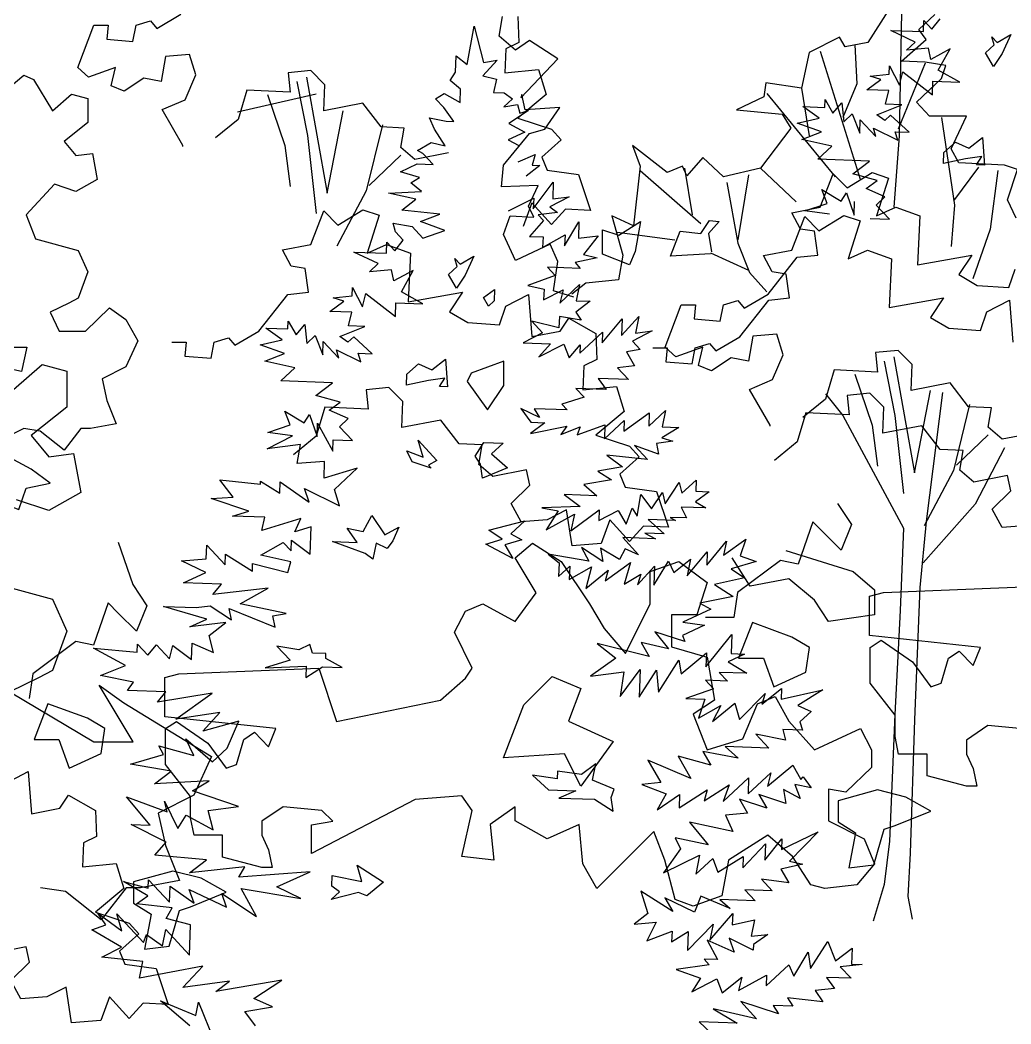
# Model space of a CAD drawing. Header units: inches. Extents: x -11 to 128, y 7 to 56.
# Drawn here: x 41.0493 to 41.482, y 22.077 to 22.5157 of the extents above; entities that cross this region are included whole.
import ezdxf

# ---------------------------------------------------------------- set-up
doc = ezdxf.new("R2010")
doc.units = ezdxf.units.IN
doc.header["$MEASUREMENT"] = 0
doc.layers.add('CAY', color=94, linetype='Continuous')
doc.layers.add('CAY-3', color=61, linetype='Continuous')
picture_1 = doc.add_image_def('image1.jpg', size_in_pixel=(1680, 1093))

# ---------------------------------------------------------------- blocks, each defined once
blk = doc.blocks.new('A$C76451831')
at = {"layer": 'CAY'}
for p, q in [((5098.75, 1092.12), (5112.46, 1096.33)), ((5112.46, 1096.33), (5118.79, 1088.95)), ((5118.79, 1088.95), (5142, 1102.66)), ((5470, 1100.55), (5471.06, 1075.24)), ((5864.52, 1085.8), (5864.9, 1096.67)), ((5864.9, 1096.67), (5872.76, 1088.23)), ((5872.76, 1088.23), (5880.82, 1098.38)), ((5057.62, 1092.12), (5071.33, 1092.12)), ((5071.33, 1092.12), (5070.28, 1078.4)), ((5095.59, 1076.3), (5098.75, 1092.12)), ((5420.6, 1053.63), (5427.34, 1091.02)), ((5427.34, 1091.02), (5436.53, 1055.8)), ((5856.47, 1075.66), (5832.84, 1086.91)), ((5832.84, 1086.91), (5864.52, 1085.8)), ((5070.28, 1078.4), (5095.59, 1076.3)), ((5471.06, 1075.24), (5458.4, 1068.91)), ((5848.03, 1067.79), (5856.47, 1075.66)), ((5458.4, 1068.91), (5457.35, 1045.71)), ((5869.4, 1069.76), (5848.03, 1067.79)), ((5871.74, 1058.8), (5869.4, 1069.76)), ((5890.67, 1069.02), (5871.74, 1058.8)), ((5879.07, 1048.12), (5890.67, 1069.02)), ((5409.47, 1046.31), (5410.02, 1062.16)), ((5410.02, 1062.16), (5420.6, 1053.63)), ((5449.75, 1058.05), (5436.08, 1042.67)), ((5436.53, 1055.8), (5449.75, 1058.05)), ((5268.56, 1047.82), (5246.41, 1045.71)), ((5246.41, 1045.71), (5248.52, 1026.72)), ((5282.27, 1034.11), (5268.56, 1047.82)), ((5404.2, 1038.34), (5409.47, 1046.31)), ((5457.35, 1045.71), (5490.04, 1048.87)), ((5490.04, 1048.87), (5497.42, 1024.62)), ((5831.36, 1044.35), (5831.64, 1052.5)), ((5831.64, 1052.5), (5841.4, 1033.57)), ((5841.4, 1033.57), (5844.58, 1046.6)), ((5844.58, 1046.6), (5873.25, 1024.3)), ((5899.96, 1036.51), (5879.07, 1048.12)), ((4973.18, 1029.62), (4989.3, 1043.38)), ((4989.3, 1043.38), (4998.73, 1039.05)), ((4998.73, 1039.05), (5017.21, 1008.77)), ((5414.33, 1029.82), (5404.2, 1038.34)), ((5436.08, 1042.67), (5449.11, 1039.49)), ((5449.11, 1039.49), (5446.38, 1026.44)), ((5809.53, 1029.24), (5823.02, 1039.2)), ((5812.7, 1042.28), (5831.36, 1044.35)), ((5823.02, 1039.2), (5812.7, 1042.28)), ((5873.25, 1024.3), (5873.71, 1037.43)), ((5873.71, 1037.43), (5899.96, 1036.51)), ((5206.33, 1028.83), (5197.89, 1000.36)), ((5248.52, 1026.72), (5206.33, 1028.83)), ((5281.21, 1008.8), (5282.27, 1034.11)), ((5413.87, 1016.69), (5414.33, 1029.82)), ((5446.38, 1026.44), (5456.79, 1026.07)), ((5456.79, 1026.07), (5464.75, 1020.36)), ((5830.8, 1028.5), (5809.53, 1029.24)), ((5827.61, 1015.01), (5830.8, 1028.5)), ((5017.21, 1008.77), (5035.68, 1024.9)), ((5035.68, 1024.9), (5051.8, 1020.57)), ((5051.8, 1020.57), (5051.8, 997.37)), ((5273.84, 1025.02), (5197.19, 1007.32)), ((5389.98, 1020.25), (5398.31, 1025.4)), ((5397.84, 1011.81), (5389.98, 1020.25)), ((5398.31, 1025.4), (5413.87, 1016.69)), ((5464.75, 1020.36), (5456.32, 1012.49)), ((5497.42, 1024.62), (5470, 1001.41)), ((5768.6, 1012.08), (5768.87, 1019.78)), ((5768.87, 1019.78), (5776.56, 1006.37)), ((5776.56, 1006.37), (5785.07, 1016.5)), ((5785.07, 1016.5), (5787.13, 997.84)), ((5319.18, 1016.18), (5281.21, 1008.8)), ((5337.11, 992.97), (5319.18, 1016.18)), ((5407.79, 998.32), (5397.84, 1011.81)), ((5456.32, 1012.49), (5469.54, 1014.75)), ((5480.21, 1008.94), (5461.2, 996.45)), ((5469.54, 1014.75), (5471.97, 1006.5)), ((5471.97, 1006.5), (5480.21, 1008.94)), ((5747.33, 1012.83), (5768.6, 1012.08)), ((5763.24, 1001.39), (5747.33, 1012.83)), ((5819.1, 1004.88), (5843.45, 1014.46)), ((5843.45, 1014.46), (5827.61, 1015.01)), ((5051.8, 997.37), (5028.61, 978.89)), ((5197.89, 1000.36), (5175.75, 982.43)), ((5388.95, 990.82), (5383.9, 1001.87)), ((5383.9, 1001.87), (5400.1, 998.59)), ((5400.1, 998.59), (5407.79, 998.32)), ((5470, 1001.41), (5502.7, 990.87)), ((5741.78, 996.7), (5763.24, 1001.39)), ((5787.13, 997.84), (5795.11, 1005.72)), ((5795.11, 1005.72), (5802.61, 986.87)), ((5802.61, 986.87), (5803.07, 1000)), ((5803.07, 1000), (5818.36, 983.6)), ((5827.06, 999.16), (5819.1, 1004.88)), ((5832.68, 1004.41), (5827.06, 999.16)), ((5850.68, 987.91), (5832.68, 1004.41)), ((5359.26, 991.92), (5337.11, 992.97)), ((5356.1, 972.94), (5359.26, 991.92)), ((5399.26, 974.59), (5388.95, 990.82)), ((5476.75, 987.75), (5460.64, 980.61)), ((5461.2, 996.45), (5476.75, 987.75)), ((5502.7, 990.87), (5512.19, 980.32)), ((5765.5, 988.16), (5741.78, 996.7)), ((5746.21, 980.68), (5765.5, 988.16)), ((5818.36, 983.6), (5815.93, 991.84)), ((5815.93, 991.84), (5839.54, 980.14)), ((5839.54, 980.14), (5837.1, 988.38)), ((5837.1, 988.38), (5850.68, 987.91)), ((5028.61, 978.89), (5040.01, 965.12)), ((5372.37, 970.09), (5385.78, 977.78)), ((5385.78, 977.78), (5399.26, 974.59)), ((5460.64, 980.61), (5470.86, 974.81)), ((5512.19, 980.32), (5493.21, 963.44)), ((5775.43, 974.22), (5746.21, 980.68)), ((5369.81, 961.33), (5356.1, 972.94)), ((5402.5, 967.66), (5369.81, 961.33)), ((5377.7, 967.18), (5372.37, 970.09)), ((5761.85, 961.55), (5775.43, 974.22)), ((5040.01, 965.12), (5056.12, 967.09)), ((5056.12, 967.09), (5060.84, 941.92)), ((5387.75, 956.41), (5377.7, 967.18)), ((5470.31, 958.96), (5486.87, 966.09)), ((5486.87, 966.09), (5483.79, 955.77)), ((5493.21, 963.44), (5498.48, 950.79)), ((5812.09, 959.79), (5761.85, 961.55)), ((5795.79, 947.21), (5812.09, 959.79)), ((5355.78, 949.36), (5371.91, 956.96)), ((5374.16, 943.73), (5355.78, 949.36)), ((5371.91, 956.96), (5387.75, 956.41)), ((5491.49, 955.5), (5477.98, 945.09)), ((5483.79, 955.77), (5491.49, 955.5)), ((5498.48, 950.79), (5529.07, 946.57)), ((5060.84, 941.92), (5040.01, 930.13)), ((5365.83, 938.58), (5374.16, 943.73)), ((5376.41, 930.06), (5365.83, 938.58)), ((5485.02, 913.12), (5504.51, 939.18)), ((5504.51, 939.18), (5503.94, 922.88)), ((5529.07, 946.57), (5540.67, 911.76)), ((5819.59, 940.94), (5795.79, 947.21)), ((5808.89, 933.16), (5819.59, 940.94)), ((5019.17, 937.2), (4991.66, 907.32)), ((5040.01, 930.13), (5019.17, 937.2)), ((5344.18, 928.46), (5376.41, 930.06)), ((5370.71, 922.55), (5344.18, 928.46)), ((5770.77, 918.62), (5765.8, 931.94)), ((5765.8, 931.94), (5784.45, 920.86)), ((5784.45, 920.86), (5789.71, 928.84)), ((5789.71, 928.84), (5797.11, 907.27)), ((5827.18, 924.81), (5808.89, 933.16)), ((5357.2, 912.14), (5370.71, 922.55)), ((5460.94, 911.24), (5485.39, 923.53)), ((5483.71, 919.15), (5475.28, 895.94)), ((5502.7, 898.05), (5483.71, 919.15)), ((5485.39, 923.53), (5485.02, 913.12)), ((5519.88, 925.04), (5500.96, 915.28)), ((5503.94, 922.88), (5519.88, 925.04)), ((5749.22, 911.21), (5770.77, 918.62)), ((5797.11, 907.27), (5797.57, 920.4)), ((5818.75, 916.95), (5827.18, 924.81)), ((5394.22, 908.13), (5357.2, 912.14)), ((5508.46, 909.58), (5489.81, 907.51)), ((5500.96, 915.28), (5508.46, 909.58)), ((5516.41, 912.82), (5502.7, 898.05)), ((5540.67, 911.76), (5516.41, 912.82)), ((5773.13, 908.11), (5749.22, 911.21)), ((5831.42, 903.36), (5818.75, 916.95)), ((4991.66, 907.32), (5000.7, 884.12)), ((5351.03, 891.05), (5348.6, 899.29)), ((5348.6, 899.29), (5367.06, 895.93)), ((5375.39, 901.08), (5394.22, 908.13)), ((5399.1, 892.09), (5375.39, 901.08)), ((5495.05, 901.89), (5481.37, 886.5)), ((5489.81, 907.51), (5495.05, 901.89)), ((5515.49, 877.14), (5529.45, 900.68)), ((5529.45, 900.68), (5528.9, 884.84)), ((5812.86, 904), (5831.42, 903.36)), ((5358.44, 882.63), (5351.03, 891.05)), ((5367.06, 895.93), (5377.54, 884.68)), ((5377.54, 884.68), (5399.1, 892.09)), ((5000.7, 884.12), (5042.37, 872.71)), ((5342.14, 870.05), (5342.52, 880.92)), ((5342.52, 880.92), (5350.38, 872.48)), ((5350.38, 872.48), (5358.44, 882.63)), ((5481.37, 886.5), (5494.5, 886.04)), ((5494.14, 875.62), (5515.87, 888.01)), ((5494.5, 886.04), (5494.14, 875.62)), ((5515.87, 888.01), (5515.49, 877.14)), ((5528.9, 884.84), (5548, 886.89)), ((5548, 886.89), (5533.78, 868.8)), ((5042.37, 872.71), (5051.8, 851.87)), ((5310.45, 871.16), (5342.14, 870.05)), ((5334.08, 859.91), (5310.45, 871.16)), ((5547.26, 865.61), (5525.8, 860.92)), ((5525.8, 860.92), (5530.59, 855.31)), ((5533.78, 868.8), (5547.26, 865.61)), ((5051.8, 851.87), (5042.37, 826.31)), ((5325.65, 852.04), (5334.08, 859.91)), ((5347.01, 854.01), (5325.65, 852.04)), ((5349.35, 843.05), (5347.01, 854.01)), ((5368.29, 853.27), (5349.35, 843.05)), ((5356.68, 832.37), (5368.29, 853.27)), ((5498.9, 856.42), (5506.33, 848.45)), ((5530.59, 855.31), (5498.9, 856.42)), ((5506.33, 848.45), (5479.7, 838.5)), ((5308.97, 828.6), (5309.25, 836.75)), ((5309.25, 836.75), (5319.01, 817.82)), ((5319.01, 817.82), (5322.19, 830.85)), ((5322.19, 830.85), (5350.86, 808.55)), ((5377.57, 820.76), (5356.68, 832.37)), ((5479.7, 838.5), (5495.44, 835.23)), ((5495.44, 835.23), (5495.08, 824.82)), ((5495.08, 824.82), (5514, 834.58)), ((5510.83, 821.55), (5530.03, 839.46)), ((5514, 834.58), (5510.83, 821.55)), ((5530.03, 839.46), (5526.76, 823.71)), ((5033.32, 821.59), (5014.85, 812.55)), ((5042.37, 826.31), (5033.32, 821.59)), ((5287.14, 813.49), (5300.63, 823.45)), ((5290.32, 826.53), (5308.97, 828.6)), ((5300.63, 823.45), (5290.32, 826.53)), ((5350.86, 808.55), (5351.32, 821.68)), ((5351.32, 821.68), (5377.57, 820.76)), ((5540.34, 823.24), (5526.38, 812.84)), ((5526.76, 823.71), (5540.34, 823.24)), ((5014.85, 812.55), (5023.89, 794.06)), ((5049.44, 794.06), (5072.63, 816.87)), ((5072.63, 816.87), (5088.75, 805.47)), ((5308.42, 812.75), (5287.14, 813.49)), ((5305.23, 799.26), (5308.42, 812.75)), ((5526.38, 812.84), (5531.55, 804.96)), ((5088.75, 805.47), (5100.15, 784.63)), ((5246.21, 796.33), (5246.48, 804.03)), ((5246.48, 804.03), (5254.17, 790.62)), ((5509.99, 797.55), (5483.48, 803.92)), ((5483.48, 803.92), (5493.96, 792.67)), ((5510.37, 808.42), (5509.99, 797.55)), ((5531.55, 804.96), (5510.37, 808.42)), ((5552.08, 782.93), (5571.47, 806.28)), ((5570.9, 789.98), (5587.86, 808.43)), ((5571.47, 806.28), (5570.9, 789.98)), ((5587.86, 808.43), (5584.57, 792.23)), ((5023.89, 794.06), (5049.44, 794.06)), ((5240.86, 785.64), (5224.94, 797.08)), ((5224.94, 797.08), (5246.21, 796.33)), ((5254.17, 790.62), (5262.68, 800.75)), ((5262.68, 800.75), (5264.75, 782.09)), ((5296.71, 789.13), (5321.07, 798.71)), ((5321.07, 798.71), (5305.23, 799.26)), ((5493.96, 792.67), (5475.04, 782.9)), ((5530.42, 772.81), (5552.44, 793.35)), ((5552.44, 793.35), (5552.08, 782.93)), ((5600.51, 794.39), (5581.59, 784.62)), ((5584.57, 792.23), (5600.51, 794.39)), ((5100.15, 784.63), (5088.75, 759.46)), ((5219.39, 780.95), (5240.86, 785.64)), ((5264.75, 782.09), (5272.73, 789.97)), ((5272.73, 789.97), (5280.23, 771.12)), ((5280.23, 771.12), (5280.68, 784.25)), ((5280.68, 784.25), (5295.97, 767.85)), ((5304.67, 783.41), (5296.71, 789.13)), ((5310.29, 788.66), (5304.67, 783.41)), ((5328.3, 772.16), (5310.29, 788.66)), ((5475.04, 782.9), (5501.74, 781.97)), ((5501.74, 781.97), (5490.42, 769.22)), ((5581.59, 784.62), (5589, 776.2)), ((5243.11, 772.42), (5219.39, 780.95)), ((5223.82, 764.93), (5243.11, 772.42)), ((5295.97, 767.85), (5293.54, 776.09)), ((5293.54, 776.09), (5317.15, 764.39)), ((5314.72, 772.64), (5328.3, 772.16)), ((5317.15, 764.39), (5314.72, 772.64)), ((5490.42, 769.22), (5514.87, 781.51)), ((5514.87, 781.51), (5519.84, 768.19)), ((5519.84, 768.19), (5530.71, 780.96)), ((5530.71, 780.96), (5530.42, 772.81)), ((5589, 776.2), (5575.78, 773.95)), ((5575.78, 773.95), (5583.47, 760.53)), ((5253.05, 758.47), (5223.82, 764.93)), ((4979.41, 737.48), (5007.12, 761.66)), ((5007.12, 761.66), (5031.3, 755.18)), ((5031.3, 755.18), (5031.3, 720.37)), ((5088.75, 759.46), (5065.56, 747.66)), ((5239.46, 745.8), (5253.05, 758.47)), ((5583.47, 760.53), (5567.08, 758.38)), ((5567.08, 758.38), (5577.56, 747.14)), ((5065.56, 747.66), (5070.27, 726.82)), ((5289.7, 744.04), (5239.46, 745.8)), ((5273.4, 731.46), (5289.7, 744.04)), ((5577.56, 747.14), (5548.14, 748.16)), ((5548.14, 748.16), (5555.93, 737.47)), ((5526.51, 738.49), (5534.37, 730.06)), ((5555.93, 737.47), (5526.51, 738.49)), ((5070.27, 726.82), (5079.31, 704.01)), ((5297.2, 725.19), (5273.4, 731.46)), ((5286.51, 717.41), (5297.2, 725.19)), ((5534.37, 730.06), (5512.83, 723.1)), ((5031.3, 720.37), (4996.51, 692.65)), ((5248.39, 702.87), (5243.42, 716.19)), ((5243.42, 716.19), (5262.06, 705.11)), ((5304.79, 709.06), (5286.51, 717.41)), ((5472.81, 719.06), (5482.76, 705.57)), ((5491.08, 710.26), (5472.81, 719.06)), ((5518.07, 717.48), (5485.93, 718.6)), ((5485.93, 718.6), (5491.08, 710.26)), ((5512.83, 723.1), (5518.07, 717.48)), ((5573.09, 696.97), (5597.73, 714.7)), ((5597.27, 701.57), (5613.66, 716.86)), ((5597.73, 714.7), (5597.27, 701.57)), ((5613.66, 716.86), (5610.39, 701.11)), ((5079.31, 704.01), (5054.16, 699.29)), ((5262.06, 705.11), (5267.32, 713.09)), ((5267.32, 713.09), (5274.73, 691.52)), ((5274.73, 691.52), (5275.19, 704.66)), ((5275.19, 704.66), (5290.09, 677.39)), ((5296.36, 701.2), (5304.79, 709.06)), ((5496.34, 705.09), (5482.38, 694.7)), ((5482.76, 705.57), (5496.34, 705.09)), ((5554.25, 689.47), (5573.45, 707.39)), ((5573.45, 707.39), (5573.09, 696.97)), ((4989.3, 699.29), (4952.35, 680.81)), ((5005.42, 696.93), (4989.3, 699.29)), ((5028.61, 678.45), (5005.42, 696.93)), ((5044.72, 699.29), (5028.61, 678.45)), ((5054.16, 699.29), (5044.72, 699.29)), ((5226.83, 695.46), (5248.39, 702.87)), ((5250.74, 692.36), (5226.83, 695.46)), ((5309.03, 687.61), (5296.36, 701.2)), ((5482.38, 694.7), (5517.52, 701.63)), ((5517.52, 701.63), (5511.8, 693.67)), ((5511.8, 693.67), (5530.64, 701.17)), ((5527.64, 693.12), (5554.72, 703.05)), ((5530.64, 701.17), (5527.64, 693.12)), ((5554.72, 703.05), (5554.25, 689.47)), ((5626.69, 700.54), (5610.01, 690.24)), ((5610.39, 701.11), (5626.69, 700.54)), ((4996.51, 692.65), (5013.61, 672.01)), ((5226.28, 679.62), (5250.74, 692.36)), ((5290.09, 677.39), (5290.47, 688.25)), ((5290.47, 688.25), (5309.03, 687.61)), ((5620.78, 687.15), (5604.85, 684.98)), ((5604.85, 684.98), (5606.74, 674.49)), ((5610.01, 690.24), (5620.78, 687.15)), ((5013.61, 672.01), (5037.78, 674.95)), ((5037.78, 674.95), (5044.86, 637.2)), ((5258.6, 683.93), (5226.28, 679.62)), ((5255.24, 665.46), (5258.6, 683.93)), ((5606.74, 674.49), (5583.48, 683.01)), ((5583.48, 683.01), (5596.14, 669.42)), ((5282.04, 667.24), (5255.24, 665.46)), ((5281.47, 650.94), (5282.04, 667.24)), ((5596.14, 669.42), (5556.41, 673.53)), ((5556.41, 673.53), (5571.87, 662.11)), ((5313.53, 660.7), (5281.47, 650.94)), ((5291.51, 640.16), (5313.53, 660.7)), ((5571.87, 662.11), (5547.71, 657.97)), ((5547.71, 657.97), (5561, 649.34)), ((5179.91, 649.5), (5219.64, 645.39)), ((5192.92, 632.73), (5179.91, 649.5)), ((5219.64, 645.39), (5219.74, 648.11)), ((5219.74, 648.11), (5238.37, 636.58)), ((5238.37, 636.58), (5238.75, 647.45)), ((5238.75, 647.45), (5267.07, 627.87)), ((5561, 649.34), (5534.11, 644.84)), ((5613.22, 626.21), (5627.08, 647.03)), ((5627.08, 647.03), (5629.44, 636.52)), ((5629.44, 636.52), (5643.47, 649.18)), ((5643.47, 649.18), (5643.09, 638.31)), ((5044.86, 637.2), (5013.61, 619.51)), ((5262.55, 641.18), (5296.39, 624.13)), ((5267.07, 627.87), (5262.55, 641.18)), ((5296.39, 624.13), (5291.51, 640.16)), ((5534.11, 644.84), (5546.87, 633.97)), ((5586.05, 614.01), (5589.51, 635.2)), ((5589.51, 635.2), (5599.9, 621.24)), ((5599.9, 621.24), (5610.88, 637.17)), ((5610.88, 637.17), (5613.22, 626.21)), ((5656.22, 637.86), (5642.73, 627.9)), ((5643.09, 638.31), (5656.22, 637.86)), ((5013.61, 619.51), (4982.36, 630.13)), ((5171.57, 631.21), (5192.92, 632.73)), ((5208.3, 619.04), (5171.57, 631.21)), ((5515.19, 635.07), (5530.65, 623.65)), ((5546.87, 633.97), (5515.19, 635.07)), ((5642.73, 627.9), (5652.95, 622.1)), ((5192.27, 614.16), (5208.3, 619.04)), ((5530.65, 623.65), (5493.44, 622.23)), ((5493.44, 622.23), (5509.21, 619.42)), ((5509.21, 619.42), (5497.68, 600.78)), ((5497.68, 600.78), (5524.95, 616.15)), ((5521.67, 599.94), (5549.11, 620.29)), ((5524.95, 616.15), (5521.67, 599.94)), ((5549.11, 620.29), (5548.75, 609.88)), ((5548.75, 609.88), (5567.67, 619.64)), ((5567.67, 619.64), (5575.36, 606.23)), ((5575.36, 606.23), (5581.34, 621.88)), ((5581.34, 621.88), (5586.05, 614.01)), ((5628.96, 622.94), (5634.03, 612.34)), ((5652.95, 622.1), (5628.96, 622.94)), ((5223.95, 613.06), (5192.27, 614.16)), ((5220.78, 600.02), (5223.95, 613.06)), ((5258.8, 611.84), (5220.78, 600.02)), ((5252.91, 598.9), (5258.8, 611.84)), ((5596.82, 610.92), (5612.19, 596.78)), ((5623.52, 609.98), (5596.82, 610.92)), ((5618.19, 612.89), (5623.52, 609.98)), ((5634.03, 612.34), (5618.19, 612.89)), ((5268.94, 603.78), (5252.91, 598.9)), ((5268.01, 577.07), (5268.94, 603.78)), ((5612.19, 596.78), (5593.63, 597.43)), ((5593.63, 597.43), (5603.87, 592.08)), ((5219.94, 576.02), (5241.67, 588.41)), ((5241.67, 588.41), (5249.55, 580.43)), ((5249.55, 580.43), (5249.91, 590.84)), ((5249.91, 590.84), (5268.01, 577.07)), ((5603.87, 592.08), (5572.18, 593.19)), ((5572.18, 593.19), (5587.46, 576.34)), ((5653.72, 566.32), (5673.11, 589.67)), ((5669.92, 576.18), (5691.77, 591.73)), ((5673.11, 589.67), (5669.92, 576.18)), ((5691.77, 591.73), (5686.22, 575.61)), ((5166.8, 572.44), (5167.27, 586.02)), ((5167.27, 586.02), (5185.18, 566.81)), ((5185.18, 566.81), (5185.54, 577.23)), ((5185.54, 577.23), (5211.69, 560.45)), ((5499.57, 577.14), (5510.15, 568.61)), ((5539.21, 570.31), (5499.57, 577.14)), ((5552.79, 569.84), (5531.98, 583.71)), ((5531.98, 583.71), (5539.21, 570.31)), ((5568.73, 572), (5550.53, 583.07)), ((5550.53, 583.07), (5552.79, 569.84)), ((5574.52, 582.23), (5568.73, 572)), ((5587.46, 576.34), (5574.52, 582.23)), ((5634.78, 556.1), (5654.18, 579.45)), ((5654.18, 579.45), (5653.72, 566.32)), ((5142.71, 570.56), (5166.8, 572.44)), ((5166.34, 559.31), (5142.71, 570.56)), ((5211.69, 560.45), (5211.96, 568.14)), ((5211.96, 568.14), (5246.09, 559.24)), ((5249.17, 569.56), (5219.94, 576.02)), ((5246.09, 559.24), (5249.17, 569.56)), ((5510.15, 568.61), (5509.69, 555.48)), ((5554.86, 551.18), (5579.49, 568.91)), ((5579.49, 568.91), (5573.32, 547.82)), ((5602.29, 546.81), (5616.7, 570.33)), ((5616.7, 570.33), (5621.75, 559.27)), ((5621.75, 559.27), (5638.07, 572.3)), ((5638.07, 572.3), (5634.78, 556.1)), ((5701.88, 570.07), (5677.61, 562.76)), ((5686.22, 575.61), (5701.88, 570.07)), ((5144.69, 549.18), (5166.34, 559.31)), ((5509.69, 555.48), (5520.47, 565.53)), ((5520.47, 565.53), (5520.01, 552.4)), ((5520.01, 552.4), (5541.74, 564.79)), ((5541.74, 564.79), (5536.02, 543.68)), ((5536.02, 543.68), (5557.94, 561.5)), ((5557.94, 561.5), (5554.86, 551.18)), ((5573.32, 547.82), (5589.52, 557.68)), ((5586.44, 547.36), (5602.93, 565.37)), ((5589.52, 557.68), (5586.44, 547.36)), ((5602.93, 565.37), (5602.29, 546.81)), ((5677.61, 562.76), (5690.45, 554.15)), ((5181.8, 547.89), (5144.69, 549.18)), ((5173.29, 537.76), (5181.8, 547.89)), ((5690.45, 554.15), (5661.22, 547.47)), ((5661.22, 547.47), (5679.4, 535.95)), ((5226.98, 544.04), (5173.29, 537.76)), ((5199.71, 528.68), (5226.98, 544.04)), ((5683.65, 539.8), (5680.11, 515.62)), ((5244.7, 519.4), (5199.71, 528.68)), ((5679.4, 535.95), (5646.99, 529.38)), ((5646.99, 529.38), (5657.66, 523.56)), ((5125.31, 526.29), (5156.99, 525.18)), ((5167.47, 513.94), (5125.31, 526.29)), ((5156.99, 525.18), (5170.65, 526.97)), ((5170.65, 526.97), (5191.46, 513.1)), ((5189.12, 524.06), (5233.82, 506.18)), ((5191.46, 513.1), (5189.12, 524.06)), ((5231.48, 517.14), (5244.7, 519.4)), ((5657.66, 523.56), (5630.49, 510.91)), ((5150.9, 506.35), (5167.47, 513.94)), ((5185.94, 510.57), (5150.9, 506.35)), ((5169.64, 497.99), (5185.94, 510.57)), ((5233.82, 506.18), (5231.48, 517.14)), ((5630.49, 510.91), (5651.68, 507.91)), ((5680.11, 515.62), (5652.4, 515.62)), ((5632.55, 492.25), (5603.42, 501.43)), ((5603.42, 501.43), (5616.44, 485.11)), ((5651.68, 507.91), (5630.03, 497.78)), ((5652.99, 467.51), (5678.1, 498.82)), ((5678.1, 498.82), (5677.45, 480.26)), ((5099.74, 481.85), (5100.01, 489.54)), ((5100.01, 489.54), (5110.05, 478.77)), ((5110.05, 478.77), (5118.57, 488.9)), ((5118.57, 488.9), (5131.23, 475.31)), ((5152.5, 474.56), (5153.06, 490.41)), ((5153.06, 490.41), (5174.04, 481.52)), ((5174.04, 481.52), (5169.64, 497.99)), ((5597.6, 477.61), (5547.29, 490.25)), ((5547.29, 490.25), (5565.37, 476.01)), ((5589.92, 491.02), (5597.6, 477.61)), ((5616.44, 485.11), (5589.92, 491.02)), ((5630.03, 497.78), (5632.55, 492.25)), ((5057.27, 485.6), (5099.74, 481.85)), ((5088.4, 468.64), (5057.27, 485.6)), ((5131.23, 475.31), (5134.41, 488.34)), ((5134.41, 488.34), (5152.5, 474.56)), ((5628.73, 460.65), (5653.46, 481.1)), ((5653.46, 481.1), (5652.99, 467.51)), ((5690.58, 479.8), (5674.45, 472.2)), ((5677.45, 480.26), (5690.58, 479.8)), ((5565.37, 476.01), (5540.74, 458.29)), ((5606.81, 442.83), (5626.47, 473.88)), ((5626.47, 473.88), (5628.73, 460.65)), ((5674.45, 472.2), (5692.64, 461.14)), ((5064.05, 459.07), (5088.4, 468.64)), ((5540.74, 458.29), (5573.06, 462.6)), ((5569.51, 438.7), (5589, 464.76)), ((5573.06, 462.6), (5569.51, 438.7)), ((5589, 464.76), (5588.07, 438.05)), ((5588.07, 438.05), (5604.84, 464.21)), ((5604.84, 464.21), (5606.81, 442.83)), ((5665.94, 462.08), (5673.8, 453.64)), ((5692.64, 461.14), (5665.94, 462.08)), ((5062.55, 449.63), (5086.72, 432.52)), ((5096, 452.51), (5064.05, 459.07)), ((5090.28, 444.55), (5096, 452.51)), ((5652.53, 454.38), (5660.39, 445.95)), ((5673.8, 453.64), (5652.53, 454.38)), ((5127.39, 443.26), (5090.28, 444.55)), ((5119.34, 433.11), (5127.39, 443.26)), ((5172.65, 441.67), (5119.34, 433.11)), ((5137.34, 416.61), (5172.65, 441.67)), ((5660.39, 445.95), (5633.33, 436.47)), ((5685.63, 416.05), (5710.54, 441.48)), ((5707.46, 431.16), (5726.57, 446.36)), ((5710.54, 441.48), (5707.46, 431.16)), ((5726.57, 446.36), (5726.2, 435.94)), ((5726.2, 435.94), (5766.85, 444.95)), ((5766.85, 444.95), (5742.31, 429.94)), ((5633.33, 436.47), (5651.88, 435.82)), ((5651.88, 435.82), (5645.8, 417.45)), ((5659.29, 414.25), (5681.21, 432.08)), ((5681.21, 432.08), (5685.63, 416.05)), ((5180.15, 422.83), (5137.34, 416.61)), ((5163.66, 404.81), (5180.15, 422.83)), ((5645.8, 417.45), (5667.53, 429.83)), ((5667.53, 429.83), (5659.29, 414.25)), ((5742.31, 429.94), (5755.24, 424.05)), ((5755.24, 424.05), (5744.47, 414)), ((5198.44, 414.48), (5163.66, 404.81)), ((5187.1, 388.13), (5198.44, 414.48)), ((5744.47, 414), (5746.9, 405.75)), ((5701.45, 401.9), (5714.12, 388.31)), ((5730.24, 395.91), (5701.45, 401.9)), ((5746.9, 405.75), (5727.89, 406.42)), ((5727.89, 406.42), (5730.24, 395.91)), ((5154.68, 381.1), (5147.08, 397.23)), ((5147.08, 397.23), (5173.04, 375.02)), ((5093.21, 372.82), (5125.26, 382.13)), ((5120.57, 390.45), (5154.68, 381.1)), ((5125.26, 382.13), (5120.57, 390.45)), ((5173.04, 375.02), (5187.1, 388.13)), ((5650.11, 385.11), (5657.8, 371.69)), ((5684.32, 378.47), (5650.11, 385.11)), ((5714.12, 388.31), (5671.57, 389.8)), ((5671.57, 389.8), (5684.32, 378.47)), ((5132.85, 366), (5093.21, 372.82)), ((5171.94, 380.31), (5154.84, 342.56)), ((5596.34, 376.56), (5609.18, 354.8)), ((5638.32, 358.77), (5596.34, 376.56)), ((5625.93, 380.51), (5638.32, 358.77)), ((5657.8, 371.69), (5625.93, 380.51)), ((5712.82, 351.18), (5737.55, 371.63)), ((5737.55, 371.63), (5745.22, 357.76)), ((5116.55, 353.42), (5132.85, 366)), ((5693.98, 343.68), (5715.99, 364.22)), ((5715.99, 364.22), (5712.82, 351.18)), ((5169.68, 356.55), (5116.55, 353.42)), ((5153.48, 346.69), (5169.68, 356.55)), ((5609.18, 354.8), (5590.52, 352.74)), ((5590.52, 352.74), (5614.23, 343.75)), ((5651.15, 337.02), (5675.71, 352.48)), ((5669.71, 336.37), (5694.53, 359.53)), ((5675.71, 352.48), (5669.71, 336.37)), ((5694.53, 359.53), (5693.98, 343.68)), ((5755.36, 349.7), (5739.62, 352.97)), ((5739.62, 352.97), (5744.58, 339.2)), ((5745.22, 357.76), (5747.58, 360.4)), ((5747.58, 360.4), (5755.36, 349.7)), ((5154.84, 342.56), (5120.06, 324.86)), ((5198.26, 331.53), (5153.48, 346.69)), ((5614.23, 343.75), (5605.53, 328.18)), ((5605.53, 328.18), (5627.35, 343.29)), ((5626.89, 330.16), (5654.25, 347.79)), ((5627.35, 343.29), (5626.89, 330.16)), ((5654.25, 347.79), (5651.15, 337.02)), ((5730.81, 334.24), (5704.39, 343.32)), ((5704.39, 343.32), (5712.08, 329.9)), ((5744.58, 339.2), (5728.57, 347.91)), ((5728.57, 347.91), (5730.81, 334.24)), ((5112.43, 313.22), (5089.38, 340.77)), ((5089.38, 340.77), (5128.75, 326.25)), ((5126.39, 336.76), (5139.05, 310.02)), ((5128.75, 326.25), (5126.39, 336.76)), ((5712.08, 329.9), (5685.64, 338.53)), ((5685.64, 338.53), (5693.33, 325.12)), ((5120.06, 324.86), (5127.13, 293.6)), ((5139.05, 310.02), (5147.21, 322.88)), ((5147.21, 322.88), (5173.45, 308.82)), ((5168.67, 327.57), (5198.26, 331.53)), ((5173.45, 308.82), (5168.67, 327.57)), ((5693.33, 325.12), (5671.96, 323.14)), ((5671.96, 323.14), (5679.1, 307.03)), ((5093.87, 313.86), (5112.43, 313.22)), ((5127.72, 296.82), (5093.87, 313.86)), ((5636.83, 316.21), (5655.1, 294.27)), ((5679.1, 307.03), (5636.83, 316.21)), ((5726.53, 289.51), (5762.02, 306.85)), ((5762.02, 306.85), (5734.29, 278.35)), ((5116.85, 284.05), (5127.72, 296.82)), ((5127.13, 293.6), (5140.69, 259.39)), ((5623.15, 300.82), (5628.22, 290.22)), ((5655.1, 294.27), (5623.15, 300.82)), ((5688.75, 271.78), (5710.86, 295.04)), ((5710.31, 279.19), (5726.89, 299.92)), ((5710.86, 295.04), (5710.31, 279.19)), ((5726.89, 299.92), (5726.53, 289.51)), ((5166.99, 279.58), (5116.85, 284.05)), ((5628.22, 290.22), (5611.54, 266.77)), ((5611.54, 266.77), (5646.58, 284.14)), ((5646.58, 284.14), (5643.22, 265.67)), ((5150.69, 267), (5166.99, 279.58)), ((5643.22, 265.67), (5659.62, 280.96)), ((5659.62, 280.96), (5664.59, 267.64)), ((5664.59, 267.64), (5689.13, 282.65)), ((5689.13, 282.65), (5688.75, 271.78)), ((5747.32, 275.18), (5725.86, 270.49)), ((5734.29, 278.35), (5747.32, 275.18)), ((5204.37, 272.83), (5150.69, 267)), ((5198.57, 262.61), (5204.37, 272.83)), ((5268.09, 267.89), (5198.57, 262.61)), ((5235.4, 253.16), (5268.09, 267.89)), ((5725.86, 270.49), (5733.55, 257.07)), ((5110.03, 244.39), (5086.5, 258.36)), ((5086.5, 258.36), (5110.3, 252.09)), ((5140.69, 259.39), (5102.96, 252.31)), ((5110.3, 252.09), (5110.58, 260.24)), ((5110.58, 260.24), (5131.11, 238.22)), ((5733.55, 257.07), (5706.94, 260.72)), ((5706.94, 260.72), (5717.43, 249.48)), ((5029.84, 248.77), (5005.67, 252.31)), ((5064.63, 221.05), (5029.84, 248.77)), ((5088.81, 252.31), (5064.63, 221.05)), ((5102.96, 252.31), (5088.81, 252.31)), ((5098.88, 236.62), (5110.03, 244.39)), ((5131.11, 238.22), (5131.66, 254.07)), ((5131.66, 254.07), (5155.1, 237.38)), ((5155.1, 237.38), (5150.12, 250.7)), ((5150.12, 250.7), (5186.68, 233.56)), ((5186.68, 233.56), (5182.16, 246.86)), ((5182.16, 246.86), (5215.82, 224.38)), ((5200.91, 251.65), (5259.03, 241.91)), ((5215.82, 224.38), (5200.91, 251.65)), ((5259.03, 241.91), (5235.4, 253.16)), ((5620.65, 229.28), (5589.62, 248.95)), ((5589.62, 248.95), (5596.57, 227.4)), ((5717.43, 249.48), (5690.72, 250.41)), ((5690.72, 250.41), (5700.77, 239.63)), ((5133.64, 232.69), (5098.88, 236.62)), ((5641.92, 228.54), (5612.96, 242.7)), ((5612.96, 242.7), (5620.65, 229.28)), ((5647.91, 244.2), (5641.92, 228.54)), ((5676.5, 232.32), (5647.91, 244.2)), ((5700.77, 239.63), (5666.37, 240.83)), ((5666.37, 240.83), (5676.5, 232.32)), ((5069.17, 216.35), (5061.4, 227.51)), ((5061.4, 227.51), (5084.82, 210.37)), ((5079.96, 226.86), (5105.73, 199.21)), ((5084.82, 210.37), (5079.96, 226.86)), ((5127.84, 222.47), (5133.64, 232.69)), ((5596.57, 227.4), (5583.06, 216.99)), ((5656.83, 201.27), (5679.04, 227.24)), ((5679.04, 227.24), (5678.66, 216.38)), ((5055.4, 211.39), (5069.17, 216.35)), ((5151.64, 216.19), (5127.84, 222.47)), ((5150.61, 186.76), (5151.64, 216.19)), ((5583.06, 216.99), (5604.43, 218.97)), ((5604.43, 218.97), (5595.64, 200.69)), ((5635.18, 191.15), (5660.1, 217.02)), ((5660.1, 217.02), (5656.83, 201.27)), ((5678.66, 216.38), (5700.12, 221.07)), ((5700.12, 221.07), (5696.85, 205.31)), ((5084.27, 194.52), (5055.4, 211.39)), ((5105.73, 199.21), (5108.71, 206.81)), ((5108.71, 206.81), (5124.19, 195.85)), ((5124.19, 195.85), (5127.46, 211.6)), ((5127.46, 211.6), (5150.61, 186.76)), ((5595.64, 200.69), (5619.99, 210.27)), ((5619.99, 210.27), (5619.62, 199.85)), ((5619.62, 199.85), (5635.83, 209.71)), ((5635.83, 209.71), (5635.18, 191.15)), ((5696.85, 205.31), (5713.22, 207.01)), ((5713.22, 207.01), (5699.28, 197.07)), ((5654.12, 201.37), (5664.33, 182.42)), ((5680.44, 189.57), (5654.12, 201.37)), ((5699.09, 191.64), (5675.48, 203.34)), ((5675.48, 203.34), (5680.44, 189.57)), ((5699.28, 197.07), (5699.09, 191.64)), ((5754.66, 173.83), (5771.43, 199.99)), ((5771.43, 199.99), (5778.93, 181.14)), ((5065.35, 184.75), (5084.27, 194.52)), ((5738.54, 166.23), (5752.5, 189.77)), ((5752.5, 189.77), (5754.66, 173.83)), ((5778.93, 181.14), (5795.23, 193.72)), ((5795.23, 193.72), (5794.68, 177.87)), ((5105.08, 180.65), (5065.35, 184.75)), ((5101.8, 164.44), (5105.08, 180.65)), ((5655.99, 177.27), (5624.12, 172.95)), ((5651.21, 182.88), (5655.99, 177.27)), ((5664.33, 182.42), (5651.21, 182.88)), ((5711.47, 156.75), (5733.48, 177.29)), ((5733.48, 177.29), (5738.54, 166.23)), ((5805.09, 177.51), (5783.72, 175.53)), ((5794.68, 177.87), (5805.09, 177.51)), ((5163.37, 175.89), (5101.8, 164.44)), ((5144.07, 155.26), (5163.37, 175.89)), ((5624.12, 172.95), (5647.84, 164.41)), ((5684.58, 152.25), (5711.83, 167.16)), ((5711.83, 167.16), (5711.47, 156.75)), ((5783.72, 175.53), (5794.2, 164.29)), ((5189.6, 161.37), (5144.07, 155.26)), ((5240.39, 162.32), (5176.11, 151.42)), ((5176.11, 151.42), (5189.6, 161.37)), ((5213.04, 144.69), (5240.39, 162.32)), ((5647.84, 164.41), (5639.22, 151.11)), ((5639.22, 151.11), (5663.68, 163.86)), ((5663.68, 163.86), (5668.64, 150.09)), ((5668.64, 150.09), (5687.75, 165.29)), ((5687.75, 165.29), (5684.58, 152.25)), ((5794.2, 164.29), (5770.22, 165.13)), ((5770.22, 165.13), (5778, 154.43)), ((5778, 154.43), (5759.35, 152.36)), ((5759.35, 152.36), (5766.66, 141.22)), ((5150.92, 117.85), (5122.33, 142.42)), ((5122.33, 142.42), (5156.72, 128.07)), ((5156.72, 128.07), (5159.44, 141.12)), ((5159.44, 141.12), (5174.44, 103.42)), ((5231.32, 136.34), (5213.04, 144.69)), ((5723.66, 129.58), (5686.93, 141.74)), ((5686.93, 141.74), (5702.2, 124.89)), ((5737.52, 137.25), (5718.51, 137.92)), ((5718.51, 137.92), (5723.66, 129.58)), ((5766.66, 141.22), (5732.36, 145.14)), ((5732.36, 145.14), (5737.52, 137.25)), ((5204.43, 131.84), (5231.32, 136.34)), ((5214.82, 117.88), (5204.43, 131.84)), ((5702.2, 124.89), (5659.94, 134.52)), ((5659.94, 134.52), (5683.47, 120.56)), ((5646.36, 121.85), (5664.34, 104.9)), ((5683.47, 120.56), (5646.36, 121.85))]:
    blk.add_line(p, q, dxfattribs=at)
for points in [[(529.97, 749.26), (509.93, 755.59), (514.15, 784.06), (506.77, 800.94), (473.02, 785.12), (461.42, 810.43), (467.75, 828.36), (490.95, 827.3), (485.68, 837.85), (495.17, 857.89), (459.31, 856.84), (461.42, 877.93), (486.73, 908.52), (501.5, 912.73), (516.26, 933.83), (482.51, 931.72), (479.35, 946.48), (478.29, 943.32), (514.15, 981.29), (486.73, 999.22), (473.02, 989.73), (457.2, 1003.44), (460.36, 1022.42)], [(5144.1, 973.99), (5144.1, 975.05), (5124.07, 1009.85), (5146.21, 1019.34), (5156.76, 1043.6), (5150.43, 1063.64), (5127.23, 1061.53), (5123.01, 1037.27), (5106.14, 1040.44), (5087.15, 1027.78), (5074.5, 1033.05), (5078.71, 1050.98), (5052.35, 1041.49), (5041.8, 1050.98), (5057.62, 1092.12)], [(5254.85, 1037.27), (5265.39, 984.54), (5273.83, 908.6)], [(5264.34, 1041.49), (5284.38, 928.64), (5300.2, 1008.8)], [(960.29, 826.25), (951.85, 844.18), (961.34, 873.71), (948.68, 877.93), (904.39, 880.04), (897, 893.75), (911.77, 925.39), (875.91, 925.39), (863.25, 939.1), (887.51, 962.3), (891.73, 974.96), (871.69, 978.12), (848.49, 979.18), (872.75, 1000.27), (865.36, 1009.77), (881.18, 1024.53)], [(835.83, 1028.75), (815.79, 997.11), (793.65, 992.89), (788.37, 1002.38), (758.84, 987.62), (751.46, 952.81), (716.65, 958.09), (714.54, 944.37), (688.18, 931.72), (732.47, 927.5), (740.91, 913.79), (711.38, 874.77), (675.52, 866.33), (655.48, 885.31), (639.66, 867.38), (635.44, 876.87), (620.68, 870.55), (586.93, 896.91), (594.31, 876.87), (587.98, 818.87), (566.89, 828.36), (577.43, 790.39), (573.22, 766.13), (541.57, 762.97), (527.86, 752.42)], [(848.49, 1026.64), (846.38, 906.41), (841.11, 836.8)], [(5226.37, 1024.62), (5243.25, 975.05), (5248.52, 934.97)], [(769.39, 988.67), (808.41, 864.22)], [(803.14, 995), (805.25, 957.03), (791.54, 924.34)], [(5338.17, 995.08), (5322.35, 930.75), (5293.87, 876.96)], [(871.69, 977.07), (845.32, 912.73)], [(5356.1, 965.55), (5325.51, 936.02)], [(751.46, 952.81), (758.84, 906.41)], [(717.71, 947.54), (784.15, 866.33)], [(887.51, 924.34), (900.17, 838.91), (897, 798.83)], [(594.31, 872.66), (653.37, 820.98)], [(634.39, 741.87), (648.1, 741.87), (647.04, 728.16), (672.36, 726.05), (675.52, 741.87), (689.23, 746.09), (695.56, 738.71), (718.76, 752.42), (747.24, 788.28), (767.28, 790.39), (764.11, 813.59), (750.4, 815.7), (741.97, 831.52), (769.39, 836.8), (782.04, 869.49), (795.75, 855.78), (820.01, 870.55), (835.83, 865.27), (824.23, 828.36), (843.22, 836.8), (866.42, 828.36), (864.31, 780.9), (917.04, 790.39), (904.39, 771.41), (922.32, 760.86), (952.9, 758.75), (959.23, 776.68)], [(979.27, 617.42), (946.57, 611.09), (932.86, 622.69), (936.03, 641.68), (913.88, 642.73), (895.95, 665.94), (857.98, 658.55), (859.04, 683.87), (845.32, 697.58), (823.18, 695.47), (825.29, 676.48), (783.1, 678.59), (774.66, 650.12), (752.51, 632.19)], [(637.55, 874.77), (644.93, 829.41)], [(711.38, 874.77), (746.18, 842.07)], [(923.37, 875.82), (899.11, 843.12)], [(942.36, 872.66), (934.97, 815.7), (918.1, 767.19)], [(678.68, 861.05), (689.23, 801.99), (700.83, 773.52), (717.71, 754.53)], [(699.78, 868.44), (689.23, 805.16)], [(5441.39, 818.53), (5436.7, 826.86), (5447.39, 834.64), (5447.01, 823.78), (5441.39, 818.53)], [(662.86, 791.44), (623.84, 789.34), (633.33, 813.59), (653.37, 811.48), (661.81, 824.14), (671.3, 823.09), (660.75, 811.48), (663.92, 793.55)], [(572.16, 812.54), (628.06, 805.16)], [(662.86, 792.5), (699.78, 775.62)], [(720.87, 623.75), (720.87, 624.8), (700.83, 659.61), (722.98, 669.1), (733.53, 693.36), (727.2, 713.4), (704, 711.29), (699.78, 687.03), (682.9, 690.19), (663.92, 677.54), (651.26, 682.81), (655.48, 700.74), (629.11, 691.25), (618.57, 700.74), (634.39, 741.87)], [(831.61, 687.03), (842.16, 634.3), (850.6, 558.36)], [(841.11, 691.25), (861.15, 578.4), (876.97, 658.55)], [(803.14, 674.37), (820.01, 624.8), (825.29, 584.73)], [(774.66, 655.39), (791.54, 634.3), (850.6, 524.61), (847.43, 444.45), (842.16, 343.2), (836.89, 219.8), (831.61, 177.62), (821.07, 141.76)], [(888.57, 656.44), (872.75, 530.94), (866.42, 466.6), (861.15, 337.93), (856.93, 208.2), (854.82, 166.02), (859.04, 143.87)], [(914.93, 644.84), (899.11, 580.51), (870.64, 526.72)], [(932.86, 615.31), (902.28, 585.78)], [(948.68, 602.66), (920.21, 547.81), (869.58, 490.86)]]:
    blk.add_lwpolyline(points, dxfattribs=at)
for points in [[(5924.98, 1065.1), (5933.41, 1072.97), (5930.96, 1080.76), (5936.2, 1075.14), (5949.61, 1082.83), (5941.27, 1064.53), (5932.66, 1051.69)], [(5923.88, 955.89), (5916.19, 956.16), (5921.45, 964.13), (5905.51, 961.97), (5884.05, 957.28), (5884.43, 968.14), (5895.66, 978.18), (5908.59, 972.29), (5922.1, 982.7)], [(5552.38, 869.17), (5552.38, 892.93), (5568.21, 887.65), (5589.33, 900.85), (5584.05, 871.81), (5578.77, 858.61)], [(5402.59, 849.35), (5411.02, 857.22), (5408.57, 865.01), (5413.82, 859.39), (5427.23, 867.08), (5418.88, 848.78), (5410.28, 835.94)], [(4915.73, 781.35), (4928.92, 802.48), (4952.68, 797.2), (4965.87, 813.04), (4971.15, 778.71), (4992.27, 778.71), (4986.99, 754.95), (4963.23, 760.23), (4965.87, 733.83), (4947.4, 731.19), (4942.12, 736.47), (4942.12, 760.23), (4915.73, 760.23), (4899.89, 776.07)], [(5401.49, 740.14), (5393.8, 740.41), (5399.06, 748.38), (5383.13, 746.22), (5361.67, 741.53), (5362.05, 752.4), (5373.27, 762.43), (5386.21, 756.54), (5399.71, 766.95)], [(5385.59, 660.91), (5367.22, 666.99), (5362.15, 677.59), (5377.8, 671.61), (5372.94, 688.09), (5391.29, 668.41), (5382.97, 663.72)], [(5433.75, 664.66), (5428.59, 672.55), (5436.76, 685.87), (5455.77, 685.2), (5444.52, 674.72), (5459.91, 661.03), (5435.54, 651)], [(4975.54, 671.37), (4963.75, 657.61), (4954.71, 632.05), (4984.58, 620.64), (4991.66, 641.49), (5014.85, 646.2), (4996.37, 659.97)], [(5321.51, 577.92), (5289.74, 589.45), (5313.73, 588.62), (5303.79, 602.56), (5319.54, 599.29), (5327.79, 614.87), (5340.72, 595.83), (5354.13, 603.52), (5348.22, 590.13), (5342.97, 582.61), (5332.29, 587.97), (5329.02, 572.21)], [(5441.93, 600.46), (5476.69, 609.67), (5463.11, 597), (5473.78, 591.19), (5457.3, 586.32), (5464.99, 572.91), (5438.74, 586.97), (5454.77, 591.85)], [(5270.09, 480.89), (5267.66, 489.13), (5257.06, 484.06), (5235.43, 487.54), (5248.55, 473.93), (5224.28, 466.62), (5264.2, 467.94), (5263.82, 457.08), (5280.04, 467.39), (5299.05, 466.73), (5283.04, 475.45), (5283.22, 480.43)], [(5560.63, 340.18), (5563.63, 348.23), (5542.64, 357.13), (5545.91, 372.88), (5531.95, 362.49), (5508.51, 366.03), (5508.25, 358.33), (5484.35, 361.88), (5499.72, 347.75), (5526.42, 346.81), (5509.86, 339.69), (5544.71, 338.47), (5562.89, 326.95)], [(5288.9, 254.01), (5289.27, 264.43), (5318.06, 258.44), (5313.63, 274.46), (5339.33, 257.69), (5323.02, 244.66), (5314.96, 247.66), (5288.45, 240.88), (5296.41, 248.31)]]:
    blk.add_lwpolyline(points, close=True, dxfattribs=at)
at = {"layer": 'CAY-3'}
for p, q in [((5780.93, 626.51), (5794.49, 605.87)), ((5756.87, 608.7), (5742.61, 567.53)), ((5766.78, 598.79), (5756.87, 608.7)), ((5794.49, 605.87), (5784.47, 581.1)), ((5784.47, 581.1), (5766.78, 598.79)), ((5725.51, 571.07), (5683.65, 539.8)), ((5742.61, 567.53), (5725.51, 571.07)), ((4954.64, 550.49), (5017.14, 533.39)), ((5812.18, 536.27), (5825.74, 539.8)), ((5825.74, 539.8), (5961.93, 545.34)), ((5017.14, 533.39), (5031.3, 502.12)), ((5812.18, 497.92), (5812.18, 536.27)), ((86.67, 510.8), (100.83, 469.51)), ((472.66, 495.71), (489.75, 509.86)), ((489.75, 509.86), (517.47, 492.17)), ((736.22, 502.79), (801.66, 482.14)), ((5031.3, 502.12), (5017.14, 463.78)), ((493.29, 461.49), (472.66, 495.71)), ((517.47, 492.17), (545.18, 450.88)), ((604.14, 482.14), (631.85, 492.17)), ((631.85, 492.17), (659.57, 471.52)), ((701.43, 467.98), (683.74, 495.71)), ((5920.07, 486.36), (5812.18, 497.92)), ((5812.76, 486.36), (5823.37, 493.44)), ((5823.37, 493.44), (5854.03, 472.2)), ((604.14, 450.88), (604.14, 482.14)), ((801.66, 482.14), (822.3, 464.44)), ((5812.76, 451.56), (5812.76, 486.36)), ((5888.82, 475.74), (5899.43, 482.82)), ((5899.43, 482.82), (5912.99, 468.66)), ((5912.99, 468.66), (5920.07, 486.36)), ((100.83, 469.51), (114.39, 448.86)), ((659.57, 471.52), (649.54, 440.26)), ((739.16, 475.06), (701.43, 467.98)), ((763.93, 454.42), (739.16, 475.06)), ((5854.03, 472.2), (5871.72, 448.02)), ((5881.74, 451.56), (5888.82, 475.74)), ((472.66, 433.77), (493.29, 461.49)), ((822.3, 464.44), (822.3, 440.26)), ((5017.14, 463.78), (5003.58, 456.71)), ((76.77, 451.7), (62.5, 410.52)), ((86.67, 441.79), (76.77, 451.7)), ((424.31, 443.8), (441.41, 450.88)), ((441.41, 450.88), (472.66, 433.77)), ((545.18, 450.88), (559.33, 426.69)), ((579.97, 402.51), (604.14, 450.88)), ((777.49, 433.77), (763.93, 454.42)), ((5003.58, 456.71), (4975.87, 443.14)), ((5095.88, 394.47), (5062.55, 449.63)), ((5836.93, 420.29), (5812.76, 451.56)), ((5871.72, 448.02), (5881.74, 451.56)), ((104.36, 424.09), (86.67, 441.79)), ((114.39, 448.86), (104.36, 424.09)), ((413.69, 423.15), (424.31, 443.8)), ((624.78, 440.26), (624.78, 409)), ((649.54, 440.26), (624.78, 440.26)), ((822.3, 440.26), (777.49, 433.77)), ((4975.87, 443.14), (5057.56, 394.47)), ((5086.72, 432.52), (5171.94, 380.31)), ((430.79, 388.35), (413.69, 423.15)), ((559.33, 426.69), (579.97, 402.51)), ((5836.93, 399.65), (5836.93, 420.29)), ((45.4, 414.06), (3.54, 382.8)), ((62.5, 410.52), (45.4, 414.06)), ((624.78, 409), (659.57, 398.97)), ((5927.14, 410.26), (5906.51, 396.11)), ((5964.88, 406.73), (5927.14, 410.26)), ((659.57, 398.97), (666.64, 357.09)), ((5057.56, 394.47), (5095.88, 394.47)), ((5840.47, 382.54), (5836.93, 399.65)), ((5906.51, 396.11), (5906.51, 382.54)), ((3.54, 382.8), (0, 358.62)), ((132.08, 379.26), (145.64, 382.8)), ((145.64, 382.8), (281.82, 388.34)), ((281.82, 388.34), (298.92, 336.43)), ((424.31, 378.32), (430.79, 388.35)), ((5868.18, 382.54), (5840.47, 382.54)), ((5868.18, 361.31), (5868.18, 382.54)), ((5906.51, 382.54), (5912.99, 368.38)), ((132.08, 340.92), (132.08, 379.26)), ((400.13, 357.09), (424.31, 378.32)), ((5912.99, 368.38), (5916.53, 351.28)), ((298.92, 336.43), (400.13, 357.09)), ((666.64, 357.09), (646, 343.52)), ((694.35, 319.34), (708.5, 353.55)), ((708.5, 353.55), (725.6, 360.63)), ((725.6, 360.63), (739.16, 336.44)), ((5906.51, 351.28), (5868.18, 361.31)), ((646, 343.52), (659.57, 308.72)), ((5916.53, 351.28), (5906.51, 351.28)), ((239.96, 329.35), (132.08, 340.92)), ((132.65, 329.35), (143.26, 336.43)), ((143.26, 336.43), (173.92, 315.2)), ((739.16, 336.44), (763.93, 308.72)), ((132.65, 294.55), (132.65, 329.35)), ((208.71, 318.73), (219.32, 325.81)), ((219.32, 325.81), (232.89, 311.66)), ((232.89, 311.66), (239.96, 329.35)), ((763.93, 308.72), (808.74, 329.37)), ((808.74, 329.37), (819.35, 308.72)), ((173.92, 315.2), (191.61, 291.01)), ((201.64, 294.55), (208.71, 318.73)), ((659.57, 308.72), (694.35, 319.34)), ((819.35, 308.72), (819.35, 291.61)), ((156.82, 263.29), (132.65, 294.55)), ((191.61, 291.01), (201.64, 294.55)), ((819.35, 291.61), (794.59, 267.43)), ((420.77, 263.89), (375.37, 260.35)), ((430.79, 249.73), (420.77, 263.89)), ((794.59, 267.43), (777.49, 270.38)), ((777.49, 270.38), (777.49, 239.71)), ((156.82, 242.64), (156.82, 263.29)), ((375.37, 260.35), (274.75, 207.84)), ((247.04, 253.26), (226.4, 239.1)), ((284.77, 249.72), (247.04, 253.26)), ((295.39, 239.1), (284.77, 249.72)), ((420.77, 204.9), (430.79, 249.73)), ((472.66, 253.27), (448.48, 236.17)), ((472.66, 239.71), (472.66, 253.27)), ((160.36, 225.54), (156.82, 242.64)), ((226.4, 239.1), (226.4, 225.54)), ((274.75, 235.56), (295.39, 239.1)), ((274.75, 207.84), (274.75, 235.56)), ((448.48, 236.17), (452.02, 201.37)), ((503.91, 222.01), (472.66, 239.71)), ((535.16, 236.17), (503.91, 222.01)), ((538.69, 197.83), (535.16, 236.17)), ((777.49, 239.71), (812.28, 222.01)), ((188.07, 225.54), (160.36, 225.54)), ((188.07, 204.3), (188.07, 225.54)), ((226.4, 225.54), (232.89, 211.38)), ((607.68, 229.09), (583.5, 204.9)), ((618.29, 201.37), (607.68, 229.09)), ((718.53, 225.55), (680.2, 201.37)), ((742.7, 204.9), (718.53, 225.55)), ((812.28, 222.01), (822.3, 197.83)), ((232.89, 211.38), (236.42, 194.27)), ((226.4, 194.27), (188.07, 204.3)), ((452.02, 201.37), (420.77, 204.9)), ((552.25, 173.64), (538.69, 197.83)), ((583.5, 204.9), (552.25, 173.64)), ((628.32, 163.02), (618.29, 201.37)), ((680.2, 201.37), (673.72, 166.56)), ((760.39, 177.18), (742.7, 204.9)), ((822.3, 197.83), (805.2, 177.18)), ((236.42, 194.27), (226.4, 194.27)), ((773.95, 173.64), (760.39, 177.18)), ((805.2, 177.18), (773.95, 173.64)), ((673.72, 166.56), (646, 156.54)), ((646, 156.54), (628.32, 163.02))]:
    blk.add_line(p, q, dxfattribs=at)
for points in [[(5601.46, 778.11), (5615.17, 778.11), (5614.12, 764.39), (5639.43, 762.29), (5642.59, 778.11), (5656.3, 782.32), (5662.63, 774.94), (5685.84, 788.65), (5714.31, 824.51), (5734.35, 826.62), (5731.19, 849.82), (5717.48, 851.93), (5709.04, 867.75), (5736.46, 873.03), (5749.12, 905.72), (5762.83, 892.01), (5787.09, 906.78), (5802.91, 901.5), (5791.3, 864.59), (5810.29, 873.03), (5833.49, 864.59), (5831.38, 817.13), (5884.12, 826.62), (5871.46, 807.64), (5889.39, 797.09), (5919.98, 794.98), (5926.3, 812.91), (5948.45, 824.51), (5951.62, 783.38)], [(5966.38, 605.14), (5941.07, 603.03), (5931.58, 620.96), (5949.51, 638.89), (5946.34, 653.65), (5913.65, 647.32), (5899.94, 658.93), (5903.1, 677.91), (5880.95, 678.97), (5863.02, 702.17), (5825.05, 694.79), (5826.11, 720.1), (5812.4, 733.81), (5790.25, 731.7), (5792.36, 712.72), (5750.17, 714.82), (5741.73, 686.35), (5719.59, 668.42)], [(138.89, 705.64), (152.6, 705.64), (151.54, 691.93), (176.86, 689.82), (180.02, 705.64), (193.73, 709.86), (200.06, 702.48), (223.26, 716.19), (251.74, 752.05), (271.78, 754.16), (268.61, 777.36), (254.9, 779.47), (246.47, 795.29), (273.89, 800.56), (286.54, 833.26), (300.26, 819.55), (324.51, 834.31), (340.33, 829.04), (328.73, 792.13), (347.72, 800.56), (370.92, 792.13), (368.81, 744.67), (421.54, 754.16), (408.89, 735.17), (426.82, 724.63), (457.4, 722.52), (463.73, 740.45), (485.88, 752.05), (489.04, 710.92), (516.47, 716.19), (524.9, 728.85), (551.27, 714.08), (552.33, 688.77), (539.67, 682.44), (538.61, 659.24), (571.31, 662.4), (578.69, 638.14), (551.27, 614.94), (583.97, 604.39), (593.46, 593.85), (574.47, 576.97), (579.75, 564.31), (610.33, 560.1), (621.94, 525.29), (597.68, 526.35), (583.97, 511.58), (564.98, 532.67), (556.54, 509.47), (528.07, 507.36), (522.79, 542.17), (503.81, 532.67), (478.5, 530.56), (469.01, 548.49), (486.94, 566.42), (483.77, 581.19), (451.08, 574.86), (437.36, 586.46), (440.53, 605.45), (418.38, 606.5), (400.45, 629.7), (362.48, 622.32), (363.54, 647.63), (349.83, 661.35), (327.68, 659.24), (329.79, 640.25), (287.6, 642.36), (279.16, 613.88), (257.01, 595.95)], [(4971.56, 353.97), (4993.71, 365.57), (4996.88, 324.44), (5024.3, 329.71), (5032.74, 342.37), (5059.1, 327.61), (5060.16, 302.29), (5047.5, 295.96), (5046.45, 272.76), (5079.14, 275.93), (5086.52, 251.67), (5059.1, 228.46), (5091.8, 217.92), (5101.29, 207.37), (5082.31, 190.5), (5087.58, 177.84), (5118.16, 173.62), (5129.77, 138.82), (5105.51, 139.87), (5091.8, 125.11), (5072.81, 146.2), (5064.38, 123), (5035.9, 120.89), (5030.63, 155.69), (5011.64, 146.2), (4986.33, 144.09), (4976.84, 162.02), (4994.77, 179.95), (4991.6, 194.71), (4958.91, 188.39)]]:
    blk.add_lwpolyline(points, dxfattribs=at)
for points in [[(430.06, 675.26), (426.1, 667.34), (445.9, 639.61), (461.73, 663.38), (461.73, 687.14)], [(5736.7, 496.38), (5698.37, 510.54), (5684.81, 475.74), (5708.98, 475.74), (5719.01, 448.02), (5750.26, 462.17), (5753.8, 486.36)], [(481.06, 352.48), (508.78, 380.21), (536.49, 368.33), (524.61, 336.64), (568.16, 316.84), (536.49, 273.27), (520.65, 304.96), (461.27, 301)], [(56.59, 339.38), (18.26, 353.54), (4.7, 318.73), (28.88, 318.73), (38.9, 291.01), (70.15, 305.17), (73.69, 329.35)], [(5847.55, 340.66), (5819.83, 347.74), (5781.51, 337.12), (5781.51, 316.48), (5798.61, 305.86), (5792.12, 271.65), (5816.3, 274.6), (5826.32, 309.4), (5836.93, 312.94), (5871.72, 327.09)], [(167.44, 183.66), (139.73, 190.73), (101.4, 180.12), (101.4, 159.47), (118.5, 148.85), (112.01, 114.64), (136.19, 117.59), (146.21, 152.39), (156.82, 155.93), (191.61, 170.09)]]:
    blk.add_lwpolyline(points, close=True, dxfattribs=at)

msp = doc.modelspace()

# ---------------------------------------------------------------- block references
at = {"layer": 'CAY', "xscale": 0.0004489089019145984, "yscale": 0.0004489089019145984, "zscale": 0.0004489089019145984}
for p in [(41.05328, 22.05824), (38.81115, 22.02325)]:
    msp.add_blockref('A$C76451831', p, dxfattribs=at)

# ---------------------------------------------------------------- pictures from other files: only their frames are drawn
image = msp.add_image(picture_1, insert=(12.49661, 7.37723), size_in_units=(74.4025, 48.40591))
image.dxf.flags = 6

doc.saveas('drawing.dxf')
